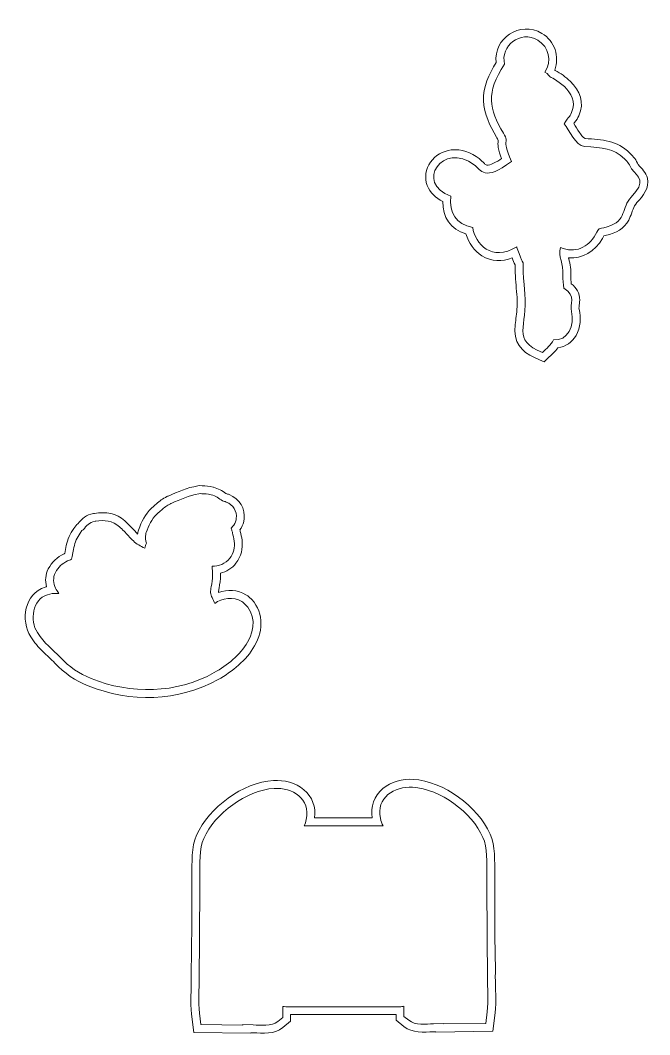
# Model space of a CAD drawing. Header units: millimetres. Extents: x -1956 to 3160, y -604 to 586.
# Drawn here: x -1706.6 to -1468.7, y -213.8 to 169.5 of the extents above; entities that cross this region are included whole.
import ezdxf

# ---------------------------------------------------------------- set-up
doc = ezdxf.new("R2010")
doc.units = ezdxf.units.MM
doc.header["$MEASUREMENT"] = 0
doc.layers.add('Katman 1', color=7, linetype='Continuous')

msp = doc.modelspace()

# ---------------------------------------------------------------- linework, layer by layer
at = {"layer": 'Katman 1', "color": 22, "lineweight": 20}
for points, knots in [([(-1520.7411, 79.7232), (-1524.4592, 78.2839), (-1528.4627, 78.2414), (-1532.1164, 80.5265), (-1535.0422, 82.3564), (-1537.2033, 85.4377), (-1538.1682, 88.7734), (-1544.1081, 90.6248), (-1546.9794, 94.9772), (-1546.9567, 101.0848), (-1549.5591, 102.3599), (-1551.7986, 104.3135), (-1552.8375, 107.1227), (-1553.9325, 110.0838), (-1553.3737, 113.3103), (-1551.5762, 115.8696), (-1549.7575, 118.4589), (-1546.8883, 120.1133), (-1543.7605, 120.5109), (-1539.933, 120.9975), (-1536.2266, 119.5659), (-1533.2248, 117.2533), (-1532.4667, 116.6693), (-1531.8865, 115.9964), (-1531.1911, 115.3636), (-1530.9526, 115.1466), (-1530.6443, 114.8801), (-1530.3179, 114.8128), (-1529.0567, 114.5529), (-1526.5441, 116.0021), (-1524.6951, 117.2343), (-1525.2392, 118.641), (-1525.7302, 120.119), (-1525.9654, 121.4879), (-1526.1459, 122.5382), (-1526.1095, 123.1374), (-1525.9879, 124.0985), (-1526.1345, 124.4811), (-1526.463, 125.0338), (-1526.6331, 125.3296), (-1529.0811, 129.5862), (-1531.3755, 134.1295), (-1531.5379, 139.1383), (-1531.7071, 144.3604), (-1529.4941, 149.1817), (-1526.7313, 153.4927), (-1527.9709, 162.5412), (-1517.7744, 169.4972), (-1509.477, 164.5604), (-1504.5827, 161.6483), (-1502.7495, 155.7689), (-1504.6159, 150.6757), (-1504.5836, 150.6387), (-1504.5516, 150.6016), (-1504.5199, 150.5642), (-1502.4435, 149.4738), (-1500.4074, 148.0617), (-1498.7434, 146.4497), (-1495.1242, 142.9436), (-1493.3051, 138.3347), (-1495.5041, 133.4572), (-1495.9601, 132.4457), (-1496.3536, 131.7237), (-1497.105, 130.9076), (-1497.2194, 130.7833), (-1497.3291, 130.6509), (-1497.4348, 130.5128), (-1496.7036, 129.3985), (-1496.0388, 128.2011), (-1495.3263, 127.1406), (-1495.0246, 126.6915), (-1493.7603, 124.9149), (-1493.1869, 124.8323), (-1486.6104, 124.3062), (-1481.1835, 124.2481), (-1476.2031, 119.3267), (-1474.8491, 117.9888), (-1473.8288, 116.6494), (-1473.0719, 114.9514), (-1471.665, 113.3538), (-1470.1567, 112.046), (-1469.6111, 109.8312), (-1468.7301, 106.2545), (-1471.2455, 103.0351), (-1473.5562, 100.616), (-1474.9263, 99.1815), (-1475.3175, 97.0925), (-1476.0624, 95.3056), (-1477.5857, 91.6515), (-1480.1496, 89.745), (-1483.8934, 88.5947), (-1484.6516, 88.3617), (-1485.3676, 88.2137), (-1486.0956, 88.0422), (-1486.2685, 87.7211), (-1486.4366, 87.3838), (-1486.6028, 87.0887), (-1489.3936, 82.1326), (-1494.172, 79.2957), (-1499.3998, 79.7686), (-1499.378, 79.683), (-1499.3558, 79.5968), (-1499.3336, 79.51), (-1498.7301, 77.1557), (-1498.3515, 75.2638), (-1498.5441, 72.7926), (-1498.6103, 71.942), (-1498.5085, 70.9235), (-1498.3979, 69.9533), (-1496.4356, 68.433), (-1495.1789, 66.4632), (-1495.1882, 63.7627), (-1495.1912, 62.8981), (-1495.3305, 62.1005), (-1495.4297, 61.2505), (-1495.459, 60.9994), (-1495.5126, 60.5425), (-1495.4398, 60.2882), (-1494.5165, 57.0621), (-1494.9065, 53.3796), (-1496.5849, 50.4621), (-1498.095, 47.8371), (-1500.5211, 46.0838), (-1503.4045, 45.7666), (-1504.4879, 44.2903), (-1505.8471, 43.1259), (-1507.2219, 41.8161), (-1507.2219, 41.8161), (-1508.6196, 40.4844), (-1508.6196, 40.4844), (-1508.6196, 40.4844), (-1510.4107, 41.2047), (-1510.4107, 41.2047), (-1515.6457, 43.3101), (-1519.5694, 46.1128), (-1519.6502, 52.1401), (-1519.678, 54.214), (-1519.3181, 56.3583), (-1519.094, 58.4215), (-1518.821, 60.9353), (-1518.7193, 63.3607), (-1518.9453, 65.8858), (-1519.2237, 68.9975), (-1519.4988, 72.1664), (-1519.5897, 75.2905), (-1519.6073, 75.8937), (-1519.6169, 76.4881), (-1519.5997, 77.0845), (-1520.0141, 77.8572), (-1520.4013, 78.8031), (-1520.7411, 79.7232)], [0, 0, 0, 0, 0.02, 0.02, 0.02, 0.04, 0.04, 0.04, 0.06, 0.06, 0.06, 0.08, 0.08, 0.08, 0.1, 0.1, 0.1, 0.12, 0.12, 0.12, 0.14, 0.14, 0.14, 0.16, 0.16, 0.16, 0.18, 0.18, 0.18, 0.2, 0.2, 0.2, 0.22, 0.22, 0.22, 0.24, 0.24, 0.24, 0.26, 0.26, 0.26, 0.28, 0.28, 0.28, 0.3, 0.3, 0.3, 0.32, 0.32, 0.32, 0.34, 0.34, 0.34, 0.36, 0.36, 0.36, 0.38, 0.38, 0.38, 0.4, 0.4, 0.4, 0.42, 0.42, 0.42, 0.44, 0.44, 0.44, 0.46, 0.46, 0.46, 0.48, 0.48, 0.48, 0.5, 0.5, 0.5, 0.52, 0.52, 0.52, 0.54, 0.54, 0.54, 0.56, 0.56, 0.56, 0.58, 0.58, 0.58, 0.6, 0.6, 0.6, 0.62, 0.62, 0.62, 0.64, 0.64, 0.64, 0.66, 0.66, 0.66, 0.68, 0.68, 0.68, 0.7, 0.7, 0.7, 0.72, 0.72, 0.72, 0.74, 0.74, 0.74, 0.76, 0.76, 0.76, 0.78, 0.78, 0.78, 0.8, 0.8, 0.8, 0.82, 0.82, 0.82, 0.84, 0.84, 0.84, 0.86, 0.86, 0.86, 0.88, 0.88, 0.88, 0.9, 0.9, 0.9, 0.92, 0.92, 0.92, 0.94, 0.94, 0.94, 0.96, 0.96, 0.96, 0.98, 0.98, 0.98, 1, 1, 1, 1]), ([(-1505.0798, 48.7583), (-1506.019, 46.8521), (-1507.7479, 45.4586), (-1509.2913, 43.9881), (-1521.144, 48.7548), (-1514.841, 53.6789), (-1515.9572, 66.1532), (-1517.749, 86.1786), (-1514.8193, 71.4877), (-1518.7942, 83.282), (-1518.8612, 83.4809), (-1518.931, 83.7122), (-1519.0031, 83.9627), (-1528.3936, 77.9897), (-1534.7971, 85.1361), (-1535.6301, 91.2202), (-1542.1426, 92.532), (-1544.5507, 96.6022), (-1543.8403, 103.0439), (-1557.8084, 107.7589), (-1546.8829, 123.9883), (-1535.0557, 114.8768), (-1532.4431, 112.8641), (-1531.3296, 108.455), (-1521.0139, 116.1626), (-1525.189, 125.9871), (-1521.3081, 122.0879), (-1524.0325, 126.8252), (-1529.3647, 136.0969), (-1530.8788, 141.9666), (-1523.5525, 152.8683), (-1525.3788, 159.8069), (-1517.59, 165.8966), (-1511.011, 161.9822), (-1506.7734, 159.4609), (-1505.6737, 154.0377), (-1508.3124, 149.9439), (-1507.1083, 149.1669), (-1506.4781, 148.1955), (-1506.4753, 148.1936), (-1506.4455, 148.1731), (-1494.6208, 142.7154), (-1498.239, 134.6902), (-1499.2954, 132.3471), (-1499.0997, 133.8061), (-1501.0713, 130.3677), (-1499.0248, 128.1275), (-1496.8037, 122.112), (-1493.4269, 121.8419), (-1486.6049, 121.2962), (-1482.388, 121.2146), (-1478.3117, 117.1928), (-1477.0145, 115.9048), (-1476.232, 114.8005), (-1475.6503, 113.3475), (-1473.0003, 110.2109), (-1469.9386, 108.7469), (-1475.7256, 102.6881), (-1479.5153, 98.7205), (-1477.2019, 93.7892), (-1484.7745, 91.4624), (-1488.7276, 90.2478), (-1487.5532, 91.515), (-1489.2168, 88.5607), (-1491.9523, 83.7028), (-1496.9982, 81.2384), (-1502.4973, 83.6464), (-1503.4682, 79.978), (-1501.1598, 77.8385), (-1501.535, 73.0256), (-1501.6418, 71.6518), (-1501.37, 69.8129), (-1501.2305, 68.2604), (-1496.185, 65.2011), (-1499.132, 62.2861), (-1498.324, 59.4628), (-1496.8593, 54.3449), (-1499.8335, 48.1362), (-1505.0798, 48.7583)], [0, 0, 0, 0, 0.03846154, 0.03846154, 0.03846154, 0.07692308, 0.07692308, 0.07692308, 0.11538462, 0.11538462, 0.11538462, 0.15384615, 0.15384615, 0.15384615, 0.19230769, 0.19230769, 0.19230769, 0.23076923, 0.23076923, 0.23076923, 0.26923077, 0.26923077, 0.26923077, 0.30769231, 0.30769231, 0.30769231, 0.34615385, 0.34615385, 0.34615385, 0.38461538, 0.38461538, 0.38461538, 0.42307692, 0.42307692, 0.42307692, 0.46153846, 0.46153846, 0.46153846, 0.5, 0.5, 0.5, 0.53846154, 0.53846154, 0.53846154, 0.57692308, 0.57692308, 0.57692308, 0.61538462, 0.61538462, 0.61538462, 0.65384615, 0.65384615, 0.65384615, 0.69230769, 0.69230769, 0.69230769, 0.73076923, 0.73076923, 0.73076923, 0.76923077, 0.76923077, 0.76923077, 0.80769231, 0.80769231, 0.80769231, 0.84615385, 0.84615385, 0.84615385, 0.88461538, 0.88461538, 0.88461538, 0.92307692, 0.92307692, 0.92307692, 0.96153846, 0.96153846, 0.96153846, 1, 1, 1, 1]), ([(-1689.7688, -31.9662), (-1689.5787, -30.9773), (-1689.4716, -29.883), (-1689.2673, -28.9879), (-1688.7355, -26.657), (-1687.8119, -24.4184), (-1686.4035, -22.4773), (-1686.4035, -22.4773), (-1685.3018, -20.9587), (-1685.3018, -20.9587), (-1685.3018, -20.9587), (-1684.8234, -20.7082), (-1684.8234, -20.7082), (-1683.2206, -18.6615), (-1681.716, -17.439), (-1678.9163, -16.8662), (-1678.9163, -16.8662), (-1678.736, -16.8293), (-1678.736, -16.8293), (-1678.736, -16.8293), (-1678.5543, -16.8007), (-1678.5543, -16.8007), (-1674.3812, -16.1443), (-1670.2558, -16.6814), (-1667.0589, -19.6717), (-1665.847, -20.8054), (-1664.6817, -21.9869), (-1663.5553, -23.2055), (-1663.1215, -23.6749), (-1662.6952, -24.1598), (-1662.2494, -24.6213), (-1662.2178, -24.4125), (-1662.1793, -24.2039), (-1662.1339, -23.9956), (-1662.1339, -23.9956), (-1662.0337, -23.5357), (-1662.0337, -23.5357), (-1662.0337, -23.5357), (-1661.8802, -23.0907), (-1661.8802, -23.0907), (-1660.7983, -19.9545), (-1659.4724, -17.1935), (-1657.0058, -14.8944), (-1657.0058, -14.8944), (-1656.9268, -14.8207), (-1656.9268, -14.8207), (-1656.9268, -14.8207), (-1656.8457, -14.7493), (-1656.8457, -14.7493), (-1656.2923, -14.2615), (-1655.7628, -13.7518), (-1655.1969, -13.2773), (-1653.9562, -12.1866), (-1652.7173, -11.2212), (-1651.2249, -10.4855), (-1651.2249, -10.4855), (-1650.976, -10.3628), (-1650.976, -10.3628), (-1650.976, -10.3628), (-1650.7192, -10.2578), (-1650.7192, -10.2578), (-1646.9468, -8.7145), (-1643.6454, -7.077), (-1639.5442, -6.4519), (-1639.5442, -6.4519), (-1638.7223, -6.3266), (-1638.7223, -6.3266), (-1638.7223, -6.3266), (-1637.8923, -6.373), (-1637.8923, -6.373), (-1636.3979, -6.4565), (-1635.2302, -6.4458), (-1633.743, -6.8522), (-1633.743, -6.8522), (-1633.6601, -6.8748), (-1633.6601, -6.8748), (-1633.6601, -6.8748), (-1633.5776, -6.8992), (-1633.5776, -6.8992), (-1631.8202, -7.4191), (-1630.3154, -8.2573), (-1628.8762, -9.3308), (-1628.4586, -9.4371), (-1628.0512, -9.5622), (-1627.6374, -9.7269), (-1623.7762, -11.264), (-1621.4781, -15.0316), (-1622.0208, -19.1745), (-1622.0208, -19.1745), (-1622.071, -19.5576), (-1622.071, -19.5576), (-1622.071, -19.5576), (-1622.1578, -19.934), (-1622.1578, -19.934), (-1622.4232, -21.0849), (-1622.9049, -22.1215), (-1623.5784, -23.0621), (-1623.5784, -23.0621), (-1623.5237, -23.2604), (-1623.5237, -23.2604), (-1623.5237, -23.2604), (-1623.4575, -23.6371), (-1623.4575, -23.6371), (-1623.262, -24.7492), (-1622.9401, -25.7914), (-1622.8003, -26.9292), (-1622.413, -30.0817), (-1623.0788, -33.1255), (-1625.0865, -35.6339), (-1626.6071, -37.5336), (-1628.683, -38.8245), (-1630.9758, -39.3976), (-1630.9664, -39.6659), (-1630.959, -39.9342), (-1630.9537, -40.2027), (-1630.9206, -41.8764), (-1631.1824, -43.4424), (-1631.4837, -45.0786), (-1631.5519, -45.449), (-1631.7013, -46.1128), (-1631.7105, -46.5345), (-1631.6962, -46.5845), (-1631.6788, -46.6373), (-1631.6593, -46.6915), (-1628.3068, -45.4578), (-1624.4672, -45.6678), (-1621.3236, -47.5333), (-1621.3236, -47.5333), (-1620.6666, -47.9232), (-1620.6666, -47.9232), (-1620.6666, -47.9232), (-1620.0953, -48.4304), (-1620.0953, -48.4304), (-1614.5294, -53.3725), (-1614.5794, -60.7718), (-1618.0788, -66.9024), (-1621.1497, -72.2824), (-1626.5052, -76.6172), (-1631.8551, -79.6073), (-1646.8755, -88.0025), (-1665.1536, -88.3493), (-1680.971, -81.967), (-1685.7939, -80.1426), (-1690.0239, -77.0941), (-1693.5567, -73.3646), (-1694.9969, -71.8442), (-1696.5633, -70.4834), (-1698.0644, -69.0294), (-1699.8445, -67.3051), (-1701.3506, -65.5494), (-1702.6819, -63.4502), (-1706.6112, -57.2548), (-1704.9614, -47.0501), (-1697.2587, -44.6912), (-1697.0682, -44.6273), (-1696.8767, -44.5674), (-1696.6843, -44.5118), (-1697.2835, -42.2881), (-1697.0931, -39.9463), (-1696.0324, -37.8059), (-1694.7215, -35.1607), (-1692.645, -33.3742), (-1690.027, -32.0882), (-1689.9415, -32.0462), (-1689.8554, -32.0057), (-1689.7688, -31.9662)], [0, 0, 0, 0, 0.01818182, 0.01818182, 0.01818182, 0.03636364, 0.03636364, 0.03636364, 0.05454545, 0.05454545, 0.05454545, 0.07272727, 0.07272727, 0.07272727, 0.09090909, 0.09090909, 0.09090909, 0.10909091, 0.10909091, 0.10909091, 0.12727273, 0.12727273, 0.12727273, 0.14545455, 0.14545455, 0.14545455, 0.16363636, 0.16363636, 0.16363636, 0.18181818, 0.18181818, 0.18181818, 0.2, 0.2, 0.2, 0.21818182, 0.21818182, 0.21818182, 0.23636364, 0.23636364, 0.23636364, 0.25454545, 0.25454545, 0.25454545, 0.27272727, 0.27272727, 0.27272727, 0.29090909, 0.29090909, 0.29090909, 0.30909091, 0.30909091, 0.30909091, 0.32727273, 0.32727273, 0.32727273, 0.34545455, 0.34545455, 0.34545455, 0.36363636, 0.36363636, 0.36363636, 0.38181818, 0.38181818, 0.38181818, 0.4, 0.4, 0.4, 0.41818182, 0.41818182, 0.41818182, 0.43636364, 0.43636364, 0.43636364, 0.45454545, 0.45454545, 0.45454545, 0.47272727, 0.47272727, 0.47272727, 0.49090909, 0.49090909, 0.49090909, 0.50909091, 0.50909091, 0.50909091, 0.52727273, 0.52727273, 0.52727273, 0.54545455, 0.54545455, 0.54545455, 0.56363636, 0.56363636, 0.56363636, 0.58181818, 0.58181818, 0.58181818, 0.6, 0.6, 0.6, 0.61818182, 0.61818182, 0.61818182, 0.63636364, 0.63636364, 0.63636364, 0.65454545, 0.65454545, 0.65454545, 0.67272727, 0.67272727, 0.67272727, 0.69090909, 0.69090909, 0.69090909, 0.70909091, 0.70909091, 0.70909091, 0.72727273, 0.72727273, 0.72727273, 0.74545455, 0.74545455, 0.74545455, 0.76363636, 0.76363636, 0.76363636, 0.78181818, 0.78181818, 0.78181818, 0.8, 0.8, 0.8, 0.81818182, 0.81818182, 0.81818182, 0.83636364, 0.83636364, 0.83636364, 0.85454545, 0.85454545, 0.85454545, 0.87272727, 0.87272727, 0.87272727, 0.89090909, 0.89090909, 0.89090909, 0.90909091, 0.90909091, 0.90909091, 0.92727273, 0.92727273, 0.92727273, 0.94545455, 0.94545455, 0.94545455, 0.96363636, 0.96363636, 0.96363636, 0.98181818, 0.98181818, 0.98181818, 1, 1, 1, 1]), ([(-1692.0546, -47.0411), (-1692.0546, -47.0411), (-1692.1535, -46.878), (-1692.1535, -46.878), (-1692.5464, -46.2529), (-1692.9196, -45.7978), (-1693.2667, -45.099), (-1694.2129, -43.1937), (-1694.3028, -41.072), (-1693.3444, -39.138), (-1692.3282, -37.0875), (-1690.7153, -35.7687), (-1688.7043, -34.7809), (-1688.3399, -34.6019), (-1687.7386, -34.3654), (-1687.2353, -34.1282), (-1686.8355, -32.9761), (-1686.5012, -30.3509), (-1686.3425, -29.6552), (-1685.9012, -27.7212), (-1685.1447, -25.8507), (-1683.9753, -24.239), (-1683.9753, -24.239), (-1683.2867, -23.2899), (-1683.2867, -23.2899), (-1683.2867, -23.2899), (-1682.8416, -23.0568), (-1682.8416, -23.0568), (-1681.6116, -21.403), (-1680.6758, -20.2888), (-1678.3149, -19.8053), (-1678.3149, -19.8053), (-1678.202, -19.7822), (-1678.202, -19.7822), (-1678.202, -19.7822), (-1678.0882, -19.7643), (-1678.0882, -19.7643), (-1674.8842, -19.2606), (-1671.6108, -19.5218), (-1669.1083, -21.8626), (-1667.9456, -22.9502), (-1666.8387, -24.073), (-1665.7584, -25.2418), (-1665.1437, -25.9068), (-1664.5336, -26.6056), (-1663.88, -27.2316), (-1662.6865, -28.3748), (-1661.1181, -29.2242), (-1659.6016, -29.9576), (-1659.4316, -29.2627), (-1659.2027, -28.6439), (-1658.9276, -28.0616), (-1659.3598, -27.0737), (-1659.4865, -25.9363), (-1659.2027, -24.6343), (-1659.2027, -24.6343), (-1659.1401, -24.347), (-1659.1401, -24.347), (-1659.1401, -24.347), (-1659.0442, -24.069), (-1659.0442, -24.069), (-1658.1334, -21.4277), (-1657.0485, -19.0318), (-1654.9603, -17.0889), (-1654.9603, -17.0889), (-1654.9117, -17.0436), (-1654.9117, -17.0436), (-1654.9117, -17.0436), (-1654.8619, -16.9997), (-1654.8619, -16.9997), (-1654.3177, -16.5197), (-1653.8018, -16.0201), (-1653.2434, -15.5545), (-1652.1931, -14.6294), (-1651.1691, -13.8027), (-1649.8985, -13.1764), (-1649.8985, -13.1764), (-1649.7433, -13.0999), (-1649.7433, -13.0999), (-1649.7433, -13.0999), (-1649.5832, -13.0344), (-1649.5832, -13.0344), (-1646.0626, -11.5924), (-1642.9258, -10.0018), (-1639.0922, -9.4176), (-1639.0922, -9.4176), (-1638.5785, -9.3393), (-1638.5785, -9.3393), (-1638.5785, -9.3393), (-1638.0597, -9.3683), (-1638.0597, -9.3683), (-1636.7723, -9.4403), (-1635.8243, -9.3943), (-1634.5337, -9.7461), (-1634.5337, -9.7461), (-1634.481, -9.7605), (-1634.481, -9.7605), (-1634.481, -9.7605), (-1634.4286, -9.776), (-1634.4286, -9.776), (-1632.7853, -10.2628), (-1631.4656, -11.0916), (-1630.1893, -12.1059), (-1629.7158, -12.2064), (-1629.2686, -12.3066), (-1628.747, -12.5142), (-1626.168, -13.5409), (-1624.6303, -15.9957), (-1624.9954, -18.7848), (-1624.9954, -18.7848), (-1625.0268, -19.0245), (-1625.0268, -19.0245), (-1625.0268, -19.0245), (-1625.0811, -19.26), (-1625.0811, -19.26), (-1625.3039, -20.2256), (-1625.7496, -21.0391), (-1626.3788, -21.7762), (-1626.5214, -21.9598), (-1626.7052, -22.2024), (-1626.8691, -22.4455), (-1626.7481, -22.859), (-1626.6321, -23.2742), (-1626.5173, -23.69), (-1626.5173, -23.69), (-1626.4536, -23.9207), (-1626.4536, -23.9207), (-1626.4536, -23.9207), (-1626.4122, -24.1563), (-1626.4122, -24.1563), (-1626.2246, -25.2248), (-1625.9139, -26.1884), (-1625.7779, -27.295), (-1625.4904, -29.6359), (-1625.9277, -31.8839), (-1627.4287, -33.7592), (-1629.1421, -35.8999), (-1631.6501, -36.8446), (-1634.1329, -36.724), (-1634.0438, -37.9004), (-1633.9765, -39.078), (-1633.9531, -40.262), (-1633.9241, -41.729), (-1634.1704, -43.1032), (-1634.4341, -44.5353), (-1634.5598, -45.218), (-1634.7392, -46.0929), (-1634.706, -46.7861), (-1634.681, -47.3077), (-1634.3175, -48.1199), (-1634.1074, -48.5991), (-1633.7635, -49.383), (-1633.4251, -50.1294), (-1633.1347, -50.8972), (-1630.3084, -48.6969), (-1626.1212, -48.1744), (-1622.8546, -50.1132), (-1622.8546, -50.1132), (-1622.4441, -50.3568), (-1622.4441, -50.3568), (-1622.4441, -50.3568), (-1622.0872, -50.6737), (-1622.0872, -50.6737), (-1617.579, -54.6758), (-1617.9023, -60.5415), (-1620.6842, -65.4152), (-1623.4726, -70.3003), (-1628.4728, -74.2802), (-1633.3187, -76.9886), (-1647.5963, -84.9686), (-1664.8548, -85.2449), (-1679.8793, -79.1725), (-1684.2896, -77.5103), (-1688.1501, -74.7099), (-1691.3787, -71.3015), (-1694.6482, -67.8499), (-1697.4746, -66.1172), (-1700.1485, -61.8434), (-1703.0393, -57.3432), (-1702.1337, -49.289), (-1696.343, -47.5484), (-1695.1881, -47.1562), (-1694.0008, -46.9512), (-1692.7817, -47.025), (-1692.5309, -47.026), (-1692.2892, -47.0305), (-1692.0546, -47.0411)], [0, 0, 0, 0, 0.01612903, 0.01612903, 0.01612903, 0.03225806, 0.03225806, 0.03225806, 0.0483871, 0.0483871, 0.0483871, 0.06451613, 0.06451613, 0.06451613, 0.08064516, 0.08064516, 0.08064516, 0.09677419, 0.09677419, 0.09677419, 0.11290323, 0.11290323, 0.11290323, 0.12903226, 0.12903226, 0.12903226, 0.14516129, 0.14516129, 0.14516129, 0.16129032, 0.16129032, 0.16129032, 0.17741935, 0.17741935, 0.17741935, 0.19354839, 0.19354839, 0.19354839, 0.20967742, 0.20967742, 0.20967742, 0.22580645, 0.22580645, 0.22580645, 0.24193548, 0.24193548, 0.24193548, 0.25806452, 0.25806452, 0.25806452, 0.27419355, 0.27419355, 0.27419355, 0.29032258, 0.29032258, 0.29032258, 0.30645161, 0.30645161, 0.30645161, 0.32258065, 0.32258065, 0.32258065, 0.33870968, 0.33870968, 0.33870968, 0.35483871, 0.35483871, 0.35483871, 0.37096774, 0.37096774, 0.37096774, 0.38709677, 0.38709677, 0.38709677, 0.40322581, 0.40322581, 0.40322581, 0.41935484, 0.41935484, 0.41935484, 0.43548387, 0.43548387, 0.43548387, 0.4516129, 0.4516129, 0.4516129, 0.46774194, 0.46774194, 0.46774194, 0.48387097, 0.48387097, 0.48387097, 0.5, 0.5, 0.5, 0.51612903, 0.51612903, 0.51612903, 0.53225806, 0.53225806, 0.53225806, 0.5483871, 0.5483871, 0.5483871, 0.56451613, 0.56451613, 0.56451613, 0.58064516, 0.58064516, 0.58064516, 0.59677419, 0.59677419, 0.59677419, 0.61290323, 0.61290323, 0.61290323, 0.62903226, 0.62903226, 0.62903226, 0.64516129, 0.64516129, 0.64516129, 0.66129032, 0.66129032, 0.66129032, 0.67741935, 0.67741935, 0.67741935, 0.69354839, 0.69354839, 0.69354839, 0.70967742, 0.70967742, 0.70967742, 0.72580645, 0.72580645, 0.72580645, 0.74193548, 0.74193548, 0.74193548, 0.75806452, 0.75806452, 0.75806452, 0.77419355, 0.77419355, 0.77419355, 0.79032258, 0.79032258, 0.79032258, 0.80645161, 0.80645161, 0.80645161, 0.82258065, 0.82258065, 0.82258065, 0.83870968, 0.83870968, 0.83870968, 0.85483871, 0.85483871, 0.85483871, 0.87096774, 0.87096774, 0.87096774, 0.88709677, 0.88709677, 0.88709677, 0.90322581, 0.90322581, 0.90322581, 0.91935484, 0.91935484, 0.91935484, 0.93548387, 0.93548387, 0.93548387, 0.9516129, 0.9516129, 0.9516129, 0.96774194, 0.96774194, 0.96774194, 0.98387097, 0.98387097, 0.98387097, 1, 1, 1, 1]), ([(-1604.4411, -206.2047), (-1604.4411, -206.2047), (-1604.4411, -208.6866), (-1604.4411, -208.6866), (-1604.4411, -208.6866), (-1607.3616, -211.0868), (-1607.3616, -211.0868), (-1610.6457, -213.7858), (-1614.8342, -213.1805), (-1618.7356, -213.0827), (-1618.7356, -213.0827), (-1619.4653, -213.0644), (-1619.4653, -213.0644), (-1619.4653, -213.0644), (-1619.4653, -213.1997), (-1619.4653, -213.1997), (-1619.4653, -213.1997), (-1641.0422, -212.9154), (-1641.0422, -212.9154), (-1641.0422, -212.9154), (-1641.887, -205.9748), (-1641.887, -205.9748), (-1642.4446, -201.3942), (-1641.9349, -196.8653), (-1641.9683, -192.2837), (-1641.9998, -187.9689), (-1641.9565, -183.6534), (-1641.8421, -179.34), (-1641.8418, -170.7838), (-1641.8084, -162.2276), (-1641.7391, -153.6717), (-1641.7013, -149.0089), (-1641.9584, -142.6984), (-1640.0388, -138.4283), (-1635.3067, -127.9019), (-1622.4901, -118.4466), (-1610.8806, -117.7363), (-1606.8704, -117.491), (-1602.5893, -118.6091), (-1599.473, -121.2128), (-1596.1993, -123.948), (-1594.8259, -127.7835), (-1595.3726, -131.8972), (-1595.3726, -131.8972), (-1573.6093, -131.8972), (-1573.6093, -131.8972), (-1574.3119, -127.6227), (-1572.9589, -123.6157), (-1569.5723, -120.7861), (-1566.456, -118.1824), (-1562.1749, -117.0643), (-1558.1647, -117.3096), (-1546.5552, -118.0199), (-1533.7386, -127.4752), (-1529.0065, -138.0016), (-1527.0869, -142.2717), (-1527.344, -148.5822), (-1527.3062, -153.245), (-1527.2369, -161.8009), (-1527.2035, -170.3571), (-1527.2032, -178.9133), (-1527.0888, -183.2267), (-1527.0455, -187.5422), (-1527.077, -191.857), (-1527.1104, -196.4386), (-1526.6007, -200.9675), (-1527.1583, -205.5481), (-1527.1583, -205.5481), (-1528.0031, -212.4887), (-1528.0031, -212.4887), (-1528.0031, -212.4887), (-1549.58, -212.773), (-1549.58, -212.773), (-1549.58, -212.773), (-1549.58, -212.6377), (-1549.58, -212.6377), (-1549.58, -212.6377), (-1550.3097, -212.656), (-1550.3097, -212.656), (-1554.2111, -212.7538), (-1558.3996, -213.3591), (-1561.6837, -210.6601), (-1561.6837, -210.6601), (-1564.6042, -208.2599), (-1564.6042, -208.2599), (-1564.6042, -208.2599), (-1564.6042, -206.2047), (-1564.6042, -206.2047), (-1564.6042, -206.2047), (-1604.4411, -206.2047), (-1604.4411, -206.2047)], [0, 0, 0, 0, 0.03333333, 0.03333333, 0.03333333, 0.06666667, 0.06666667, 0.06666667, 0.1, 0.1, 0.1, 0.13333333, 0.13333333, 0.13333333, 0.16666667, 0.16666667, 0.16666667, 0.2, 0.2, 0.2, 0.23333333, 0.23333333, 0.23333333, 0.26666667, 0.26666667, 0.26666667, 0.3, 0.3, 0.3, 0.33333333, 0.33333333, 0.33333333, 0.36666667, 0.36666667, 0.36666667, 0.4, 0.4, 0.4, 0.43333333, 0.43333333, 0.43333333, 0.46666667, 0.46666667, 0.46666667, 0.5, 0.5, 0.5, 0.53333333, 0.53333333, 0.53333333, 0.56666667, 0.56666667, 0.56666667, 0.6, 0.6, 0.6, 0.63333333, 0.63333333, 0.63333333, 0.66666667, 0.66666667, 0.66666667, 0.7, 0.7, 0.7, 0.73333333, 0.73333333, 0.73333333, 0.76666667, 0.76666667, 0.76666667, 0.8, 0.8, 0.8, 0.83333333, 0.83333333, 0.83333333, 0.86666667, 0.86666667, 0.86666667, 0.9, 0.9, 0.9, 0.93333333, 0.93333333, 0.93333333, 0.96666667, 0.96666667, 0.96666667, 1, 1, 1, 1]), ([(-1607.4411, -203.0769), (-1607.4411, -203.6867), (-1607.4411, -204.2965), (-1607.4411, -204.9063), (-1607.4411, -204.9063), (-1607.4411, -207.269), (-1607.4411, -207.269), (-1607.4411, -207.269), (-1609.2664, -208.7691), (-1609.2664, -208.7691), (-1611.6847, -210.7566), (-1615.7073, -210.1577), (-1618.6604, -210.0836), (-1618.6604, -210.0836), (-1622.4653, -209.9882), (-1622.4653, -209.9882), (-1622.4653, -209.9882), (-1622.4653, -210.1599), (-1622.4653, -210.1599), (-1622.4653, -210.1599), (-1638.381, -209.9502), (-1638.381, -209.9502), (-1638.381, -209.9502), (-1638.909, -205.6123), (-1638.909, -205.6123), (-1639.4388, -201.2588), (-1638.9363, -196.6518), (-1638.9684, -192.2618), (-1638.9997, -187.9691), (-1638.9564, -183.6712), (-1638.8421, -179.3799), (-1638.8419, -170.8177), (-1638.8086, -162.2579), (-1638.7392, -153.696), (-1638.7064, -149.6368), (-1638.9362, -143.2923), (-1637.3026, -139.6584), (-1633.028, -130.1496), (-1621.1871, -121.3725), (-1610.6974, -120.7307), (-1603.8531, -120.312), (-1596.8006, -124.6692), (-1598.5134, -132.4458), (-1598.7092, -133.3347), (-1598.9998, -134.1548), (-1599.3803, -134.8972), (-1599.3803, -134.8972), (-1569.446, -134.8972), (-1569.446, -134.8972), (-1569.9361, -134.0405), (-1570.2993, -133.075), (-1570.5319, -132.0191), (-1572.2447, -124.2425), (-1565.1922, -119.8853), (-1558.3479, -120.304), (-1547.8582, -120.9458), (-1536.0173, -129.7229), (-1531.7427, -139.2317), (-1530.1091, -142.8656), (-1530.3389, -149.2101), (-1530.3061, -153.2693), (-1530.2367, -161.8312), (-1530.2034, -170.391), (-1530.2032, -178.9532), (-1530.0889, -183.2445), (-1530.0456, -187.5424), (-1530.0769, -191.8351), (-1530.109, -196.2251), (-1529.6065, -200.8321), (-1530.1363, -205.1856), (-1530.1363, -205.1856), (-1530.6643, -209.5235), (-1530.6643, -209.5235), (-1530.6643, -209.5235), (-1546.58, -209.7332), (-1546.58, -209.7332), (-1546.58, -209.7332), (-1546.58, -209.5615), (-1546.58, -209.5615), (-1546.58, -209.5615), (-1550.3849, -209.6569), (-1550.3849, -209.6569), (-1553.338, -209.731), (-1557.3606, -210.3299), (-1559.7789, -208.3424), (-1559.7789, -208.3424), (-1561.6042, -206.8423), (-1561.6042, -206.8423), (-1561.6042, -206.8423), (-1561.6042, -204.4796), (-1561.6042, -204.4796), (-1561.6042, -203.9837), (-1561.6042, -203.4879), (-1561.6042, -202.992), (-1562.1052, -203.1306), (-1562.6328, -203.2047), (-1563.1774, -203.2047), (-1563.1774, -203.2047), (-1606.2157, -203.2047), (-1606.2157, -203.2047), (-1606.6358, -203.2047), (-1607.0457, -203.1606), (-1607.4411, -203.0769)], [0, 0, 0, 0, 0.02941176, 0.02941176, 0.02941176, 0.05882353, 0.05882353, 0.05882353, 0.08823529, 0.08823529, 0.08823529, 0.11764706, 0.11764706, 0.11764706, 0.14705882, 0.14705882, 0.14705882, 0.17647059, 0.17647059, 0.17647059, 0.20588235, 0.20588235, 0.20588235, 0.23529412, 0.23529412, 0.23529412, 0.26470588, 0.26470588, 0.26470588, 0.29411765, 0.29411765, 0.29411765, 0.32352941, 0.32352941, 0.32352941, 0.35294118, 0.35294118, 0.35294118, 0.38235294, 0.38235294, 0.38235294, 0.41176471, 0.41176471, 0.41176471, 0.44117647, 0.44117647, 0.44117647, 0.47058824, 0.47058824, 0.47058824, 0.5, 0.5, 0.5, 0.52941176, 0.52941176, 0.52941176, 0.55882353, 0.55882353, 0.55882353, 0.58823529, 0.58823529, 0.58823529, 0.61764706, 0.61764706, 0.61764706, 0.64705882, 0.64705882, 0.64705882, 0.67647059, 0.67647059, 0.67647059, 0.70588235, 0.70588235, 0.70588235, 0.73529412, 0.73529412, 0.73529412, 0.76470588, 0.76470588, 0.76470588, 0.79411765, 0.79411765, 0.79411765, 0.82352941, 0.82352941, 0.82352941, 0.85294118, 0.85294118, 0.85294118, 0.88235294, 0.88235294, 0.88235294, 0.91176471, 0.91176471, 0.91176471, 0.94117647, 0.94117647, 0.94117647, 0.97058824, 0.97058824, 0.97058824, 1, 1, 1, 1])]:
    msp.add_open_spline(points, degree=3, knots=knots, dxfattribs=at)

doc.saveas('drawing.dxf')
